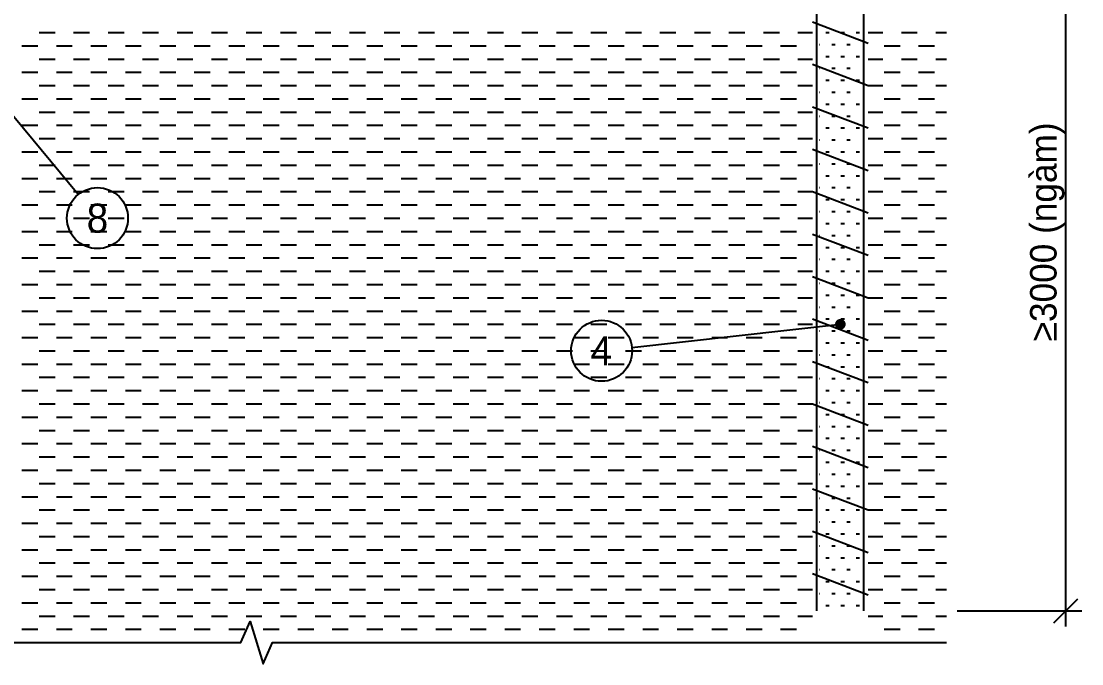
# Model space of a CAD drawing. Extents: x 0 to 45000, y 0 to 7425.
# Drawn here: x 5556 to 7555, y 1960 to 3171 of the extents above; entities that cross this region are included whole.
import ezdxf

# ---------------------------------------------------------------- set-up
doc = ezdxf.new("R2010")
doc.units = 0
doc.header["$LTSCALE"] = 25
for name, color, linetype in [('BT_N', 7, 'CONTINUOUS'), ('DIM', 8, 'CONTINUOUS'), ('HATCH_BUN', 32, 'CONTINUOUS'), ('TEXT', 7, 'CONTINUOUS'), ('THEPHINH', 5, 'CONTINUOUS'), ('VUA', 8, 'CONTINUOUS')]:
    doc.layers.add(name, color=color, linetype=linetype)
doc.styles.add('VN', font='arial.ttf', dxfattribs={"width": 0.95})

msp = doc.modelspace()

# ---------------------------------------------------------------- linework, layer by layer
at = {"layer": 'BT_N'}
msp.add_lwpolyline([(4700, 2000), (5970, 2000), (5987.5, 2040), (6012.5, 1960), (6030, 2000), (7300, 2000)], dxfattribs=at)
at = {"layer": 'DIM'}
for p, q in [((5663.4, 2844.3), (4915, 3750)), ((7525, 2030), (7525, 3530)), ((6707.1, 2556.3), (7100, 2600)), ((7502.5, 2037.5), (7547.5, 2082.5)), ((7320, 2060), (7555, 2060))]:
    msp.add_line(p, q, dxfattribs=at)
at = {"layer": 'DIM', "const_width": 10}
msp.add_lwpolyline([(7105, 2600, 1), (7095, 2600, 1)], format="xyb", close=True, dxfattribs=at)
at = {"layer": 'HATCH_BUN'}
for p, q in [((5590, 3150), (5620, 3150)), ((5655, 3150), (5685, 3150)), ((5720, 3150), (5750, 3150)), ((5785, 3150), (5815, 3150)), ((5850, 3150), (5880, 3150)), ((5915, 3150), (5945, 3150)), ((5980, 3150), (6010, 3150)), ((6045, 3150), (6075, 3150)), ((6110, 3150), (6140, 3150)), ((6175, 3150), (6205, 3150)), ((6240, 3150), (6270, 3150)), ((6305, 3150), (6335, 3150)), ((6370, 3150), (6400, 3150)), ((6435, 3150), (6465, 3150)), ((6500, 3150), (6530, 3150)), ((6565, 3150), (6595, 3150)), ((6630, 3150), (6660, 3150)), ((6695, 3150), (6725, 3150)), ((6760, 3150), (6790, 3150)), ((6825, 3150), (6855, 3150)), ((6890, 3150), (6920, 3150)), ((6955, 3150), (6985, 3150)), ((7020, 3150), (7047.5, 3150)), ((7152.5, 3150), (7180, 3150)), ((7215, 3150), (7245, 3150)), ((7280, 3150), (7300, 3150)), ((5557.5, 3125), (5587.5, 3125)), ((5622.5, 3125), (5652.5, 3125)), ((5687.5, 3125), (5717.5, 3125)), ((5752.5, 3125), (5782.5, 3125)), ((5817.5, 3125), (5847.5, 3125)), ((5882.5, 3125), (5912.5, 3125)), ((5947.5, 3125), (5977.5, 3125)), ((6012.5, 3125), (6042.5, 3125)), ((6077.5, 3125), (6107.5, 3125)), ((6142.5, 3125), (6172.5, 3125)), ((6207.5, 3125), (6237.5, 3125)), ((6272.5, 3125), (6302.5, 3125)), ((6337.5, 3125), (6367.5, 3125)), ((6402.5, 3125), (6432.5, 3125)), ((6467.5, 3125), (6497.5, 3125)), ((6532.5, 3125), (6562.5, 3125)), ((6597.5, 3125), (6627.5, 3125)), ((6662.5, 3125), (6692.5, 3125)), ((6727.5, 3125), (6757.5, 3125)), ((6792.5, 3125), (6822.5, 3125)), ((6857.5, 3125), (6887.5, 3125)), ((6922.5, 3125), (6952.5, 3125)), ((6987.5, 3125), (7017.5, 3125)), ((7182.5, 3125), (7212.5, 3125)), ((7247.5, 3125), (7277.5, 3125)), ((5590, 3100), (5620, 3100)), ((5655, 3100), (5685, 3100)), ((5720, 3100), (5750, 3100)), ((5785, 3100), (5815, 3100)), ((5850, 3100), (5880, 3100)), ((5915, 3100), (5945, 3100)), ((5980, 3100), (6010, 3100)), ((6045, 3100), (6075, 3100)), ((6110, 3100), (6140, 3100)), ((6175, 3100), (6205, 3100)), ((6240, 3100), (6270, 3100)), ((6305, 3100), (6335, 3100)), ((6370, 3100), (6400, 3100)), ((6435, 3100), (6465, 3100)), ((6500, 3100), (6530, 3100)), ((6565, 3100), (6595, 3100)), ((6630, 3100), (6660, 3100)), ((6695, 3100), (6725, 3100)), ((6760, 3100), (6790, 3100)), ((6825, 3100), (6855, 3100)), ((6890, 3100), (6920, 3100)), ((6955, 3100), (6985, 3100)), ((7020, 3100), (7047.5, 3100)), ((7152.5, 3100), (7180, 3100)), ((7215, 3100), (7245, 3100)), ((7280, 3100), (7300, 3100)), ((5557.5, 3075), (5587.5, 3075)), ((5622.5, 3075), (5652.5, 3075)), ((5687.5, 3075), (5717.5, 3075)), ((5752.5, 3075), (5782.5, 3075)), ((5817.5, 3075), (5847.5, 3075)), ((5882.5, 3075), (5912.5, 3075)), ((5947.5, 3075), (5977.5, 3075)), ((6012.5, 3075), (6042.5, 3075)), ((6077.5, 3075), (6107.5, 3075)), ((6142.5, 3075), (6172.5, 3075)), ((6207.5, 3075), (6237.5, 3075)), ((6272.5, 3075), (6302.5, 3075)), ((6337.5, 3075), (6367.5, 3075)), ((6402.5, 3075), (6432.5, 3075)), ((6467.5, 3075), (6497.5, 3075)), ((6532.5, 3075), (6562.5, 3075)), ((6597.5, 3075), (6627.5, 3075)), ((6662.5, 3075), (6692.5, 3075)), ((6727.5, 3075), (6757.5, 3075)), ((6792.5, 3075), (6822.5, 3075)), ((6857.5, 3075), (6887.5, 3075)), ((6922.5, 3075), (6952.5, 3075)), ((6987.5, 3075), (7017.5, 3075)), ((7182.5, 3075), (7212.5, 3075)), ((7247.5, 3075), (7277.5, 3075)), ((5590, 3050), (5620, 3050)), ((5655, 3050), (5685, 3050)), ((5720, 3050), (5750, 3050)), ((5785, 3050), (5815, 3050)), ((5850, 3050), (5880, 3050)), ((5915, 3050), (5945, 3050)), ((5980, 3050), (6010, 3050)), ((6045, 3050), (6075, 3050)), ((6110, 3050), (6140, 3050)), ((6175, 3050), (6205, 3050)), ((6240, 3050), (6270, 3050)), ((6305, 3050), (6335, 3050)), ((6370, 3050), (6400, 3050)), ((6435, 3050), (6465, 3050)), ((6500, 3050), (6530, 3050)), ((6565, 3050), (6595, 3050)), ((6630, 3050), (6660, 3050)), ((6695, 3050), (6725, 3050)), ((6760, 3050), (6790, 3050)), ((6825, 3050), (6855, 3050)), ((6890, 3050), (6920, 3050)), ((6955, 3050), (6985, 3050)), ((7020, 3050), (7047.5, 3050)), ((7152.5, 3050), (7180, 3050)), ((7215, 3050), (7245, 3050)), ((7280, 3050), (7300, 3050)), ((5557.5, 3025), (5587.5, 3025)), ((5622.5, 3025), (5652.5, 3025)), ((5687.5, 3025), (5717.5, 3025)), ((5752.5, 3025), (5782.5, 3025)), ((5817.5, 3025), (5847.5, 3025)), ((5882.5, 3025), (5912.5, 3025)), ((5947.5, 3025), (5977.5, 3025)), ((6012.5, 3025), (6042.5, 3025)), ((6077.5, 3025), (6107.5, 3025)), ((6142.5, 3025), (6172.5, 3025)), ((6207.5, 3025), (6237.5, 3025)), ((6272.5, 3025), (6302.5, 3025)), ((6337.5, 3025), (6367.5, 3025)), ((6402.5, 3025), (6432.5, 3025)), ((6467.5, 3025), (6497.5, 3025)), ((6532.5, 3025), (6562.5, 3025)), ((6597.5, 3025), (6627.5, 3025)), ((6662.5, 3025), (6692.5, 3025)), ((6727.5, 3025), (6757.5, 3025)), ((6792.5, 3025), (6822.5, 3025)), ((6857.5, 3025), (6887.5, 3025)), ((6922.5, 3025), (6952.5, 3025)), ((6987.5, 3025), (7017.5, 3025)), ((7182.5, 3025), (7212.5, 3025)), ((7247.5, 3025), (7277.5, 3025)), ((5590, 3000), (5620, 3000)), ((5655, 3000), (5685, 3000)), ((5720, 3000), (5750, 3000)), ((5785, 3000), (5815, 3000)), ((5850, 3000), (5880, 3000)), ((5915, 3000), (5945, 3000)), ((5980, 3000), (6010, 3000)), ((6045, 3000), (6075, 3000)), ((6110, 3000), (6140, 3000)), ((6175, 3000), (6205, 3000)), ((6240, 3000), (6270, 3000)), ((6305, 3000), (6335, 3000)), ((6370, 3000), (6400, 3000)), ((6435, 3000), (6465, 3000)), ((6500, 3000), (6530, 3000)), ((6565, 3000), (6595, 3000)), ((6630, 3000), (6660, 3000)), ((6695, 3000), (6725, 3000)), ((6760, 3000), (6790, 3000)), ((6825, 3000), (6855, 3000)), ((6890, 3000), (6920, 3000)), ((6955, 3000), (6985, 3000)), ((7020, 3000), (7047.5, 3000)), ((7152.5, 3000), (7180, 3000)), ((7215, 3000), (7245, 3000)), ((7280, 3000), (7300, 3000)), ((5557.5, 2975), (5587.5, 2975)), ((5622.5, 2975), (5652.5, 2975)), ((5687.5, 2975), (5717.5, 2975)), ((5752.5, 2975), (5782.5, 2975)), ((5817.5, 2975), (5847.5, 2975)), ((5882.5, 2975), (5912.5, 2975)), ((5947.5, 2975), (5977.5, 2975)), ((6012.5, 2975), (6042.5, 2975)), ((6077.5, 2975), (6107.5, 2975)), ((6142.5, 2975), (6172.5, 2975)), ((6207.5, 2975), (6237.5, 2975)), ((6272.5, 2975), (6302.5, 2975)), ((6337.5, 2975), (6367.5, 2975)), ((6402.5, 2975), (6432.5, 2975)), ((6467.5, 2975), (6497.5, 2975)), ((6532.5, 2975), (6562.5, 2975)), ((6597.5, 2975), (6627.5, 2975)), ((6662.5, 2975), (6692.5, 2975)), ((6727.5, 2975), (6757.5, 2975)), ((6792.5, 2975), (6822.5, 2975)), ((6857.5, 2975), (6887.5, 2975)), ((6922.5, 2975), (6952.5, 2975)), ((6987.5, 2975), (7017.5, 2975)), ((7182.5, 2975), (7212.5, 2975)), ((7247.5, 2975), (7277.5, 2975)), ((5590, 2950), (5620, 2950)), ((5655, 2950), (5685, 2950)), ((5720, 2950), (5750, 2950)), ((5785, 2950), (5815, 2950)), ((5850, 2950), (5880, 2950)), ((5915, 2950), (5945, 2950)), ((5980, 2950), (6010, 2950)), ((6045, 2950), (6075, 2950)), ((6110, 2950), (6140, 2950)), ((6175, 2950), (6205, 2950)), ((6240, 2950), (6270, 2950)), ((6305, 2950), (6335, 2950)), ((6370, 2950), (6400, 2950)), ((6435, 2950), (6465, 2950)), ((6500, 2950), (6530, 2950)), ((6565, 2950), (6595, 2950)), ((6630, 2950), (6660, 2950)), ((6695, 2950), (6725, 2950)), ((6760, 2950), (6790, 2950)), ((6825, 2950), (6855, 2950)), ((6890, 2950), (6920, 2950)), ((6955, 2950), (6985, 2950)), ((7020, 2950), (7047.5, 2950)), ((7152.5, 2950), (7180, 2950)), ((7215, 2950), (7245, 2950)), ((7280, 2950), (7300, 2950)), ((5557.5, 2925), (5587.5, 2925)), ((5622.5, 2925), (5652.5, 2925)), ((5687.5, 2925), (5717.5, 2925)), ((5752.5, 2925), (5782.5, 2925)), ((5817.5, 2925), (5847.5, 2925)), ((5882.5, 2925), (5912.5, 2925)), ((5947.5, 2925), (5977.5, 2925)), ((6012.5, 2925), (6042.5, 2925)), ((6077.5, 2925), (6107.5, 2925)), ((6142.5, 2925), (6172.5, 2925)), ((6207.5, 2925), (6237.5, 2925)), ((6272.5, 2925), (6302.5, 2925)), ((6337.5, 2925), (6367.5, 2925)), ((6402.5, 2925), (6432.5, 2925)), ((6467.5, 2925), (6497.5, 2925)), ((6532.5, 2925), (6562.5, 2925)), ((6597.5, 2925), (6627.5, 2925)), ((6662.5, 2925), (6692.5, 2925)), ((6727.5, 2925), (6757.5, 2925)), ((6792.5, 2925), (6822.5, 2925)), ((6857.5, 2925), (6887.5, 2925)), ((6922.5, 2925), (6952.5, 2925)), ((6987.5, 2925), (7017.5, 2925)), ((7182.5, 2925), (7212.5, 2925)), ((7247.5, 2925), (7277.5, 2925)), ((5590, 2900), (5620, 2900)), ((5655, 2900), (5685, 2900)), ((5720, 2900), (5750, 2900)), ((5785, 2900), (5815, 2900)), ((5850, 2900), (5880, 2900)), ((5915, 2900), (5945, 2900)), ((5980, 2900), (6010, 2900)), ((6045, 2900), (6075, 2900)), ((6110, 2900), (6140, 2900)), ((6175, 2900), (6205, 2900)), ((6240, 2900), (6270, 2900)), ((6305, 2900), (6335, 2900)), ((6370, 2900), (6400, 2900)), ((6435, 2900), (6465, 2900)), ((6500, 2900), (6530, 2900)), ((6565, 2900), (6595, 2900)), ((6630, 2900), (6660, 2900)), ((6695, 2900), (6725, 2900)), ((6760, 2900), (6790, 2900)), ((6825, 2900), (6855, 2900)), ((6890, 2900), (6920, 2900)), ((6955, 2900), (6985, 2900)), ((7020, 2900), (7047.5, 2900)), ((7152.5, 2900), (7180, 2900)), ((7215, 2900), (7245, 2900)), ((7280, 2900), (7300, 2900)), ((5557.5, 2875), (5587.5, 2875)), ((5622.5, 2875), (5652.5, 2875)), ((5687.5, 2875), (5717.5, 2875)), ((5752.5, 2875), (5782.5, 2875)), ((5817.5, 2875), (5847.5, 2875)), ((5882.5, 2875), (5912.5, 2875)), ((5947.5, 2875), (5977.5, 2875)), ((6012.5, 2875), (6042.5, 2875)), ((6077.5, 2875), (6107.5, 2875)), ((6142.5, 2875), (6172.5, 2875)), ((6207.5, 2875), (6237.5, 2875)), ((6272.5, 2875), (6302.5, 2875)), ((6337.5, 2875), (6367.5, 2875)), ((6402.5, 2875), (6432.5, 2875)), ((6467.5, 2875), (6497.5, 2875)), ((6532.5, 2875), (6562.5, 2875)), ((6597.5, 2875), (6627.5, 2875)), ((6662.5, 2875), (6692.5, 2875)), ((6727.5, 2875), (6757.5, 2875)), ((6792.5, 2875), (6822.5, 2875)), ((6857.5, 2875), (6887.5, 2875)), ((6922.5, 2875), (6952.5, 2875)), ((6987.5, 2875), (7017.5, 2875)), ((7182.5, 2875), (7212.5, 2875)), ((7247.5, 2875), (7277.5, 2875)), ((5590, 2850), (5620, 2850)), ((5655, 2850), (5685, 2850)), ((5720, 2850), (5750, 2850)), ((5785, 2850), (5815, 2850)), ((5850, 2850), (5880, 2850)), ((5915, 2850), (5945, 2850)), ((5980, 2850), (6010, 2850)), ((6045, 2850), (6075, 2850)), ((6110, 2850), (6140, 2850)), ((6175, 2850), (6205, 2850)), ((6240, 2850), (6270, 2850)), ((6305, 2850), (6335, 2850)), ((6370, 2850), (6400, 2850)), ((6435, 2850), (6465, 2850)), ((6500, 2850), (6530, 2850)), ((6565, 2850), (6595, 2850)), ((6630, 2850), (6660, 2850)), ((6695, 2850), (6725, 2850)), ((6760, 2850), (6790, 2850)), ((6825, 2850), (6855, 2850)), ((6890, 2850), (6920, 2850)), ((6955, 2850), (6985, 2850)), ((7020, 2850), (7047.5, 2850)), ((7152.5, 2850), (7180, 2850)), ((7215, 2850), (7245, 2850)), ((7280, 2850), (7300, 2850)), ((5557.5, 2825), (5587.5, 2825)), ((5622.5, 2825), (5652.5, 2825)), ((5687.5, 2825), (5717.5, 2825)), ((5752.5, 2825), (5782.5, 2825)), ((5817.5, 2825), (5847.5, 2825)), ((5882.5, 2825), (5912.5, 2825)), ((5947.5, 2825), (5977.5, 2825)), ((6012.5, 2825), (6042.5, 2825)), ((6077.5, 2825), (6107.5, 2825)), ((6142.5, 2825), (6172.5, 2825)), ((6207.5, 2825), (6237.5, 2825)), ((6272.5, 2825), (6302.5, 2825)), ((6337.5, 2825), (6367.5, 2825)), ((6402.5, 2825), (6432.5, 2825)), ((6467.5, 2825), (6497.5, 2825)), ((6532.5, 2825), (6562.5, 2825)), ((6597.5, 2825), (6627.5, 2825)), ((6662.5, 2825), (6692.5, 2825)), ((6727.5, 2825), (6757.5, 2825)), ((6792.5, 2825), (6822.5, 2825)), ((6857.5, 2825), (6887.5, 2825)), ((6922.5, 2825), (6952.5, 2825)), ((6987.5, 2825), (7017.5, 2825)), ((7182.5, 2825), (7212.5, 2825)), ((7247.5, 2825), (7277.5, 2825)), ((5590, 2800), (5620, 2800)), ((5655, 2800), (5685, 2800)), ((5720, 2800), (5750, 2800)), ((5785, 2800), (5815, 2800)), ((5850, 2800), (5880, 2800)), ((5915, 2800), (5945, 2800)), ((5980, 2800), (6010, 2800)), ((6045, 2800), (6075, 2800)), ((6110, 2800), (6140, 2800)), ((6175, 2800), (6205, 2800)), ((6240, 2800), (6270, 2800)), ((6305, 2800), (6335, 2800)), ((6370, 2800), (6400, 2800)), ((6435, 2800), (6465, 2800)), ((6500, 2800), (6530, 2800)), ((6565, 2800), (6595, 2800)), ((6630, 2800), (6660, 2800)), ((6695, 2800), (6725, 2800)), ((6760, 2800), (6790, 2800)), ((6825, 2800), (6855, 2800)), ((6890, 2800), (6920, 2800)), ((6955, 2800), (6985, 2800)), ((7020, 2800), (7047.5, 2800)), ((7152.5, 2800), (7180, 2800)), ((7215, 2800), (7245, 2800)), ((7280, 2800), (7300, 2800)), ((5557.5, 2775), (5587.5, 2775)), ((5622.5, 2775), (5652.5, 2775)), ((5687.5, 2775), (5717.5, 2775)), ((5752.5, 2775), (5782.5, 2775)), ((5817.5, 2775), (5847.5, 2775)), ((5882.5, 2775), (5912.5, 2775)), ((5947.5, 2775), (5977.5, 2775)), ((6012.5, 2775), (6042.5, 2775)), ((6077.5, 2775), (6107.5, 2775)), ((6142.5, 2775), (6172.5, 2775)), ((6207.5, 2775), (6237.5, 2775)), ((6272.5, 2775), (6302.5, 2775)), ((6337.5, 2775), (6367.5, 2775)), ((6402.5, 2775), (6432.5, 2775)), ((6467.5, 2775), (6497.5, 2775)), ((6532.5, 2775), (6562.5, 2775)), ((6597.5, 2775), (6627.5, 2775)), ((6662.5, 2775), (6692.5, 2775)), ((6727.5, 2775), (6757.5, 2775)), ((6792.5, 2775), (6822.5, 2775)), ((6857.5, 2775), (6887.5, 2775)), ((6922.5, 2775), (6952.5, 2775)), ((6987.5, 2775), (7017.5, 2775)), ((7182.5, 2775), (7212.5, 2775)), ((7247.5, 2775), (7277.5, 2775)), ((5590, 2750), (5620, 2750)), ((5655, 2750), (5685, 2750)), ((5720, 2750), (5750, 2750)), ((5785, 2750), (5815, 2750)), ((5850, 2750), (5880, 2750)), ((5915, 2750), (5945, 2750)), ((5980, 2750), (6010, 2750)), ((6045, 2750), (6075, 2750)), ((6110, 2750), (6140, 2750)), ((6175, 2750), (6205, 2750)), ((6240, 2750), (6270, 2750)), ((6305, 2750), (6335, 2750)), ((6370, 2750), (6400, 2750)), ((6435, 2750), (6465, 2750)), ((6500, 2750), (6530, 2750)), ((6565, 2750), (6595, 2750)), ((6630, 2750), (6660, 2750)), ((6695, 2750), (6725, 2750)), ((6760, 2750), (6790, 2750)), ((6825, 2750), (6855, 2750)), ((6890, 2750), (6920, 2750)), ((6955, 2750), (6985, 2750)), ((7020, 2750), (7047.5, 2750)), ((7152.5, 2750), (7180, 2750)), ((7215, 2750), (7245, 2750)), ((7280, 2750), (7300, 2750)), ((5557.5, 2725), (5587.5, 2725)), ((5622.5, 2725), (5652.5, 2725)), ((5687.5, 2725), (5717.5, 2725)), ((5752.5, 2725), (5782.5, 2725)), ((5817.5, 2725), (5847.5, 2725)), ((5882.5, 2725), (5912.5, 2725)), ((5947.5, 2725), (5977.5, 2725)), ((6012.5, 2725), (6042.5, 2725)), ((6077.5, 2725), (6107.5, 2725)), ((6142.5, 2725), (6172.5, 2725)), ((6207.5, 2725), (6237.5, 2725)), ((6272.5, 2725), (6302.5, 2725)), ((6337.5, 2725), (6367.5, 2725)), ((6402.5, 2725), (6432.5, 2725)), ((6467.5, 2725), (6497.5, 2725)), ((6532.5, 2725), (6562.5, 2725)), ((6597.5, 2725), (6627.5, 2725)), ((6662.5, 2725), (6692.5, 2725)), ((6727.5, 2725), (6757.5, 2725)), ((6792.5, 2725), (6822.5, 2725)), ((6857.5, 2725), (6887.5, 2725)), ((6922.5, 2725), (6952.5, 2725)), ((6987.5, 2725), (7017.5, 2725)), ((7182.5, 2725), (7212.5, 2725)), ((7247.5, 2725), (7277.5, 2725)), ((5590, 2700), (5620, 2700)), ((5655, 2700), (5685, 2700)), ((5720, 2700), (5750, 2700)), ((5785, 2700), (5815, 2700)), ((5850, 2700), (5880, 2700)), ((5915, 2700), (5945, 2700)), ((5980, 2700), (6010, 2700)), ((6045, 2700), (6075, 2700)), ((6110, 2700), (6140, 2700)), ((6175, 2700), (6205, 2700)), ((6240, 2700), (6270, 2700)), ((6305, 2700), (6335, 2700)), ((6370, 2700), (6400, 2700)), ((6435, 2700), (6465, 2700)), ((6500, 2700), (6530, 2700)), ((6565, 2700), (6595, 2700)), ((6630, 2700), (6660, 2700)), ((6695, 2700), (6725, 2700)), ((6760, 2700), (6790, 2700)), ((6825, 2700), (6855, 2700)), ((6890, 2700), (6920, 2700)), ((6955, 2700), (6985, 2700)), ((7020, 2700), (7047.5, 2700)), ((7152.5, 2700), (7180, 2700)), ((7215, 2700), (7245, 2700)), ((7280, 2700), (7300, 2700)), ((5557.5, 2675), (5587.5, 2675)), ((5622.5, 2675), (5652.5, 2675)), ((5687.5, 2675), (5717.5, 2675)), ((5752.5, 2675), (5782.5, 2675)), ((5817.5, 2675), (5847.5, 2675)), ((5882.5, 2675), (5912.5, 2675)), ((5947.5, 2675), (5977.5, 2675)), ((6012.5, 2675), (6042.5, 2675)), ((6077.5, 2675), (6107.5, 2675)), ((6142.5, 2675), (6172.5, 2675)), ((6207.5, 2675), (6237.5, 2675)), ((6272.5, 2675), (6302.5, 2675)), ((6337.5, 2675), (6367.5, 2675)), ((6402.5, 2675), (6432.5, 2675)), ((6467.5, 2675), (6497.5, 2675)), ((6532.5, 2675), (6562.5, 2675)), ((6597.5, 2675), (6627.5, 2675)), ((6662.5, 2675), (6692.5, 2675)), ((6727.5, 2675), (6757.5, 2675)), ((6792.5, 2675), (6822.5, 2675)), ((6857.5, 2675), (6887.5, 2675)), ((6922.5, 2675), (6952.5, 2675)), ((6987.5, 2675), (7017.5, 2675)), ((7182.5, 2675), (7212.5, 2675)), ((7247.5, 2675), (7277.5, 2675)), ((5590, 2650), (5620, 2650)), ((5655, 2650), (5685, 2650)), ((5720, 2650), (5750, 2650)), ((5785, 2650), (5815, 2650)), ((5850, 2650), (5880, 2650)), ((5915, 2650), (5945, 2650)), ((5980, 2650), (6010, 2650)), ((6045, 2650), (6075, 2650)), ((6110, 2650), (6140, 2650)), ((6175, 2650), (6205, 2650)), ((6240, 2650), (6270, 2650)), ((6305, 2650), (6335, 2650)), ((6370, 2650), (6400, 2650)), ((6435, 2650), (6465, 2650)), ((6500, 2650), (6530, 2650)), ((6565, 2650), (6595, 2650)), ((6630, 2650), (6660, 2650)), ((6695, 2650), (6725, 2650)), ((6760, 2650), (6790, 2650)), ((6825, 2650), (6855, 2650)), ((6890, 2650), (6920, 2650)), ((6955, 2650), (6985, 2650)), ((7020, 2650), (7047.5, 2650)), ((7152.5, 2650), (7180, 2650)), ((7215, 2650), (7245, 2650)), ((7280, 2650), (7300, 2650)), ((5557.5, 2625), (5587.5, 2625)), ((5622.5, 2625), (5652.5, 2625)), ((5687.5, 2625), (5717.5, 2625)), ((5752.5, 2625), (5782.5, 2625)), ((5817.5, 2625), (5847.5, 2625)), ((5882.5, 2625), (5912.5, 2625)), ((5947.5, 2625), (5977.5, 2625)), ((6012.5, 2625), (6042.5, 2625)), ((6077.5, 2625), (6107.5, 2625)), ((6142.5, 2625), (6172.5, 2625)), ((6207.5, 2625), (6237.5, 2625)), ((6272.5, 2625), (6302.5, 2625)), ((6337.5, 2625), (6367.5, 2625)), ((6402.5, 2625), (6432.5, 2625)), ((6467.5, 2625), (6497.5, 2625)), ((6532.5, 2625), (6562.5, 2625)), ((6597.5, 2625), (6627.5, 2625)), ((6662.5, 2625), (6692.5, 2625)), ((6727.5, 2625), (6757.5, 2625)), ((6792.5, 2625), (6822.5, 2625)), ((6857.5, 2625), (6887.5, 2625)), ((6922.5, 2625), (6952.5, 2625)), ((6987.5, 2625), (7017.5, 2625)), ((7182.5, 2625), (7212.5, 2625)), ((7247.5, 2625), (7277.5, 2625)), ((5590, 2600), (5620, 2600)), ((5655, 2600), (5685, 2600)), ((5720, 2600), (5750, 2600)), ((5785, 2600), (5815, 2600)), ((5850, 2600), (5880, 2600)), ((5915, 2600), (5945, 2600)), ((5980, 2600), (6010, 2600)), ((6045, 2600), (6075, 2600)), ((6110, 2600), (6140, 2600)), ((6175, 2600), (6205, 2600)), ((6240, 2600), (6270, 2600)), ((6305, 2600), (6335, 2600)), ((6370, 2600), (6400, 2600)), ((6435, 2600), (6465, 2600)), ((6500, 2600), (6530, 2600)), ((6565, 2600), (6595, 2600)), ((6630, 2600), (6660, 2600)), ((6695, 2600), (6725, 2600)), ((6760, 2600), (6790, 2600)), ((6825, 2600), (6855, 2600)), ((6890, 2600), (6920, 2600)), ((6955, 2600), (6985, 2600)), ((7020, 2600), (7047.5, 2600)), ((7152.5, 2600), (7180, 2600)), ((7215, 2600), (7245, 2600)), ((7280, 2600), (7300, 2600)), ((5557.5, 2575), (5587.5, 2575)), ((5622.5, 2575), (5652.5, 2575)), ((5687.5, 2575), (5717.5, 2575)), ((5752.5, 2575), (5782.5, 2575)), ((5817.5, 2575), (5847.5, 2575)), ((5882.5, 2575), (5912.5, 2575)), ((5947.5, 2575), (5977.5, 2575)), ((6012.5, 2575), (6042.5, 2575)), ((6077.5, 2575), (6107.5, 2575)), ((6142.5, 2575), (6172.5, 2575)), ((6207.5, 2575), (6237.5, 2575)), ((6272.5, 2575), (6302.5, 2575)), ((6337.5, 2575), (6367.5, 2575)), ((6402.5, 2575), (6432.5, 2575)), ((6467.5, 2575), (6497.5, 2575)), ((6532.5, 2575), (6562.5, 2575)), ((6597.5, 2575), (6627.5, 2575)), ((6662.5, 2575), (6692.5, 2575)), ((6727.5, 2575), (6757.5, 2575)), ((6792.5, 2575), (6822.5, 2575)), ((6857.5, 2575), (6887.5, 2575)), ((6922.5, 2575), (6952.5, 2575)), ((6987.5, 2575), (7017.5, 2575)), ((7182.5, 2575), (7212.5, 2575)), ((7247.5, 2575), (7277.5, 2575)), ((5590, 2550), (5620, 2550)), ((5655, 2550), (5685, 2550)), ((5720, 2550), (5750, 2550)), ((5785, 2550), (5815, 2550)), ((5850, 2550), (5880, 2550)), ((5915, 2550), (5945, 2550)), ((5980, 2550), (6010, 2550)), ((6045, 2550), (6075, 2550)), ((6110, 2550), (6140, 2550)), ((6175, 2550), (6205, 2550)), ((6240, 2550), (6270, 2550)), ((6305, 2550), (6335, 2550)), ((6370, 2550), (6400, 2550)), ((6435, 2550), (6465, 2550)), ((6500, 2550), (6530, 2550)), ((6565, 2550), (6595, 2550)), ((6630, 2550), (6660, 2550)), ((6695, 2550), (6725, 2550)), ((6760, 2550), (6790, 2550)), ((6825, 2550), (6855, 2550)), ((6890, 2550), (6920, 2550)), ((6955, 2550), (6985, 2550)), ((7020, 2550), (7047.5, 2550)), ((7152.5, 2550), (7180, 2550)), ((7215, 2550), (7245, 2550)), ((7280, 2550), (7300, 2550)), ((5557.5, 2525), (5587.5, 2525)), ((5622.5, 2525), (5652.5, 2525)), ((5687.5, 2525), (5717.5, 2525)), ((5752.5, 2525), (5782.5, 2525)), ((5817.5, 2525), (5847.5, 2525)), ((5882.5, 2525), (5912.5, 2525)), ((5947.5, 2525), (5977.5, 2525)), ((6012.5, 2525), (6042.5, 2525)), ((6077.5, 2525), (6107.5, 2525)), ((6142.5, 2525), (6172.5, 2525)), ((6207.5, 2525), (6237.5, 2525)), ((6272.5, 2525), (6302.5, 2525)), ((6337.5, 2525), (6367.5, 2525)), ((6402.5, 2525), (6432.5, 2525)), ((6467.5, 2525), (6497.5, 2525)), ((6532.5, 2525), (6562.5, 2525)), ((6597.5, 2525), (6627.5, 2525)), ((6662.5, 2525), (6692.5, 2525)), ((6727.5, 2525), (6757.5, 2525)), ((6792.5, 2525), (6822.5, 2525)), ((6857.5, 2525), (6887.5, 2525)), ((6922.5, 2525), (6952.5, 2525)), ((6987.5, 2525), (7017.5, 2525)), ((7182.5, 2525), (7212.5, 2525)), ((7247.5, 2525), (7277.5, 2525)), ((5590, 2500), (5620, 2500)), ((5655, 2500), (5685, 2500)), ((5720, 2500), (5750, 2500)), ((5785, 2500), (5815, 2500)), ((5850, 2500), (5880, 2500)), ((5915, 2500), (5945, 2500)), ((5980, 2500), (6010, 2500)), ((6045, 2500), (6075, 2500)), ((6110, 2500), (6140, 2500)), ((6175, 2500), (6205, 2500)), ((6240, 2500), (6270, 2500)), ((6305, 2500), (6335, 2500)), ((6370, 2500), (6400, 2500)), ((6435, 2500), (6465, 2500)), ((6500, 2500), (6530, 2500)), ((6565, 2500), (6595, 2500)), ((6630, 2500), (6660, 2500)), ((6695, 2500), (6725, 2500)), ((6760, 2500), (6790, 2500)), ((6825, 2500), (6855, 2500)), ((6890, 2500), (6920, 2500)), ((6955, 2500), (6985, 2500)), ((7020, 2500), (7047.5, 2500)), ((7152.5, 2500), (7180, 2500)), ((7215, 2500), (7245, 2500)), ((7280, 2500), (7300, 2500)), ((5557.5, 2475), (5587.5, 2475)), ((5622.5, 2475), (5652.5, 2475)), ((5687.5, 2475), (5717.5, 2475)), ((5752.5, 2475), (5782.5, 2475)), ((5817.5, 2475), (5847.5, 2475)), ((5882.5, 2475), (5912.5, 2475)), ((5947.5, 2475), (5977.5, 2475)), ((6012.5, 2475), (6042.5, 2475)), ((6077.5, 2475), (6107.5, 2475)), ((6142.5, 2475), (6172.5, 2475)), ((6207.5, 2475), (6237.5, 2475)), ((6272.5, 2475), (6302.5, 2475)), ((6337.5, 2475), (6367.5, 2475)), ((6402.5, 2475), (6432.5, 2475)), ((6467.5, 2475), (6497.5, 2475)), ((6532.5, 2475), (6562.5, 2475)), ((6597.5, 2475), (6627.5, 2475)), ((6662.5, 2475), (6692.5, 2475)), ((6727.5, 2475), (6757.5, 2475)), ((6792.5, 2475), (6822.5, 2475)), ((6857.5, 2475), (6887.5, 2475)), ((6922.5, 2475), (6952.5, 2475)), ((6987.5, 2475), (7017.5, 2475)), ((7182.5, 2475), (7212.5, 2475)), ((7247.5, 2475), (7277.5, 2475)), ((5590, 2450), (5620, 2450)), ((5655, 2450), (5685, 2450)), ((5720, 2450), (5750, 2450)), ((5785, 2450), (5815, 2450)), ((5850, 2450), (5880, 2450)), ((5915, 2450), (5945, 2450)), ((5980, 2450), (6010, 2450)), ((6045, 2450), (6075, 2450)), ((6110, 2450), (6140, 2450)), ((6175, 2450), (6205, 2450)), ((6240, 2450), (6270, 2450)), ((6305, 2450), (6335, 2450)), ((6370, 2450), (6400, 2450)), ((6435, 2450), (6465, 2450)), ((6500, 2450), (6530, 2450)), ((6565, 2450), (6595, 2450)), ((6630, 2450), (6660, 2450)), ((6695, 2450), (6725, 2450)), ((6760, 2450), (6790, 2450)), ((6825, 2450), (6855, 2450)), ((6890, 2450), (6920, 2450)), ((6955, 2450), (6985, 2450)), ((7020, 2450), (7047.5, 2450)), ((7152.5, 2450), (7180, 2450)), ((7215, 2450), (7245, 2450)), ((7280, 2450), (7300, 2450)), ((5557.5, 2425), (5587.5, 2425)), ((5622.5, 2425), (5652.5, 2425)), ((5687.5, 2425), (5717.5, 2425)), ((5752.5, 2425), (5782.5, 2425)), ((5817.5, 2425), (5847.5, 2425)), ((5882.5, 2425), (5912.5, 2425)), ((5947.5, 2425), (5977.5, 2425)), ((6012.5, 2425), (6042.5, 2425)), ((6077.5, 2425), (6107.5, 2425)), ((6142.5, 2425), (6172.5, 2425)), ((6207.5, 2425), (6237.5, 2425)), ((6272.5, 2425), (6302.5, 2425)), ((6337.5, 2425), (6367.5, 2425)), ((6402.5, 2425), (6432.5, 2425)), ((6467.5, 2425), (6497.5, 2425)), ((6532.5, 2425), (6562.5, 2425)), ((6597.5, 2425), (6627.5, 2425)), ((6662.5, 2425), (6692.5, 2425)), ((6727.5, 2425), (6757.5, 2425)), ((6792.5, 2425), (6822.5, 2425)), ((6857.5, 2425), (6887.5, 2425)), ((6922.5, 2425), (6952.5, 2425)), ((6987.5, 2425), (7017.5, 2425)), ((7182.5, 2425), (7212.5, 2425)), ((7247.5, 2425), (7277.5, 2425)), ((5590, 2400), (5620, 2400)), ((5655, 2400), (5685, 2400)), ((5720, 2400), (5750, 2400)), ((5785, 2400), (5815, 2400)), ((5850, 2400), (5880, 2400)), ((5915, 2400), (5945, 2400)), ((5980, 2400), (6010, 2400)), ((6045, 2400), (6075, 2400)), ((6110, 2400), (6140, 2400)), ((6175, 2400), (6205, 2400)), ((6240, 2400), (6270, 2400)), ((6305, 2400), (6335, 2400)), ((6370, 2400), (6400, 2400)), ((6435, 2400), (6465, 2400)), ((6500, 2400), (6530, 2400)), ((6565, 2400), (6595, 2400)), ((6630, 2400), (6660, 2400)), ((6695, 2400), (6725, 2400)), ((6760, 2400), (6790, 2400)), ((6825, 2400), (6855, 2400)), ((6890, 2400), (6920, 2400)), ((6955, 2400), (6985, 2400)), ((7020, 2400), (7047.5, 2400)), ((7152.5, 2400), (7180, 2400)), ((7215, 2400), (7245, 2400)), ((7280, 2400), (7300, 2400)), ((5557.5, 2375), (5587.5, 2375)), ((5622.5, 2375), (5652.5, 2375)), ((5687.5, 2375), (5717.5, 2375)), ((5752.5, 2375), (5782.5, 2375)), ((5817.5, 2375), (5847.5, 2375)), ((5882.5, 2375), (5912.5, 2375)), ((5947.5, 2375), (5977.5, 2375)), ((6012.5, 2375), (6042.5, 2375)), ((6077.5, 2375), (6107.5, 2375)), ((6142.5, 2375), (6172.5, 2375)), ((6207.5, 2375), (6237.5, 2375)), ((6272.5, 2375), (6302.5, 2375)), ((6337.5, 2375), (6367.5, 2375)), ((6402.5, 2375), (6432.5, 2375)), ((6467.5, 2375), (6497.5, 2375)), ((6532.5, 2375), (6562.5, 2375)), ((6597.5, 2375), (6627.5, 2375)), ((6662.5, 2375), (6692.5, 2375)), ((6727.5, 2375), (6757.5, 2375)), ((6792.5, 2375), (6822.5, 2375)), ((6857.5, 2375), (6887.5, 2375)), ((6922.5, 2375), (6952.5, 2375)), ((6987.5, 2375), (7017.5, 2375)), ((7182.5, 2375), (7212.5, 2375)), ((7247.5, 2375), (7277.5, 2375)), ((5590, 2350), (5620, 2350)), ((5655, 2350), (5685, 2350)), ((5720, 2350), (5750, 2350)), ((5785, 2350), (5815, 2350)), ((5850, 2350), (5880, 2350)), ((5915, 2350), (5945, 2350)), ((5980, 2350), (6010, 2350)), ((6045, 2350), (6075, 2350)), ((6110, 2350), (6140, 2350)), ((6175, 2350), (6205, 2350)), ((6240, 2350), (6270, 2350)), ((6305, 2350), (6335, 2350)), ((6370, 2350), (6400, 2350)), ((6435, 2350), (6465, 2350)), ((6500, 2350), (6530, 2350)), ((6565, 2350), (6595, 2350)), ((6630, 2350), (6660, 2350)), ((6695, 2350), (6725, 2350)), ((6760, 2350), (6790, 2350)), ((6825, 2350), (6855, 2350)), ((6890, 2350), (6920, 2350)), ((6955, 2350), (6985, 2350)), ((7020, 2350), (7047.5, 2350)), ((7152.5, 2350), (7180, 2350)), ((7215, 2350), (7245, 2350)), ((7280, 2350), (7300, 2350)), ((5557.5, 2325), (5587.5, 2325)), ((5622.5, 2325), (5652.5, 2325)), ((5687.5, 2325), (5717.5, 2325)), ((5752.5, 2325), (5782.5, 2325)), ((5817.5, 2325), (5847.5, 2325)), ((5882.5, 2325), (5912.5, 2325)), ((5947.5, 2325), (5977.5, 2325)), ((6012.5, 2325), (6042.5, 2325)), ((6077.5, 2325), (6107.5, 2325)), ((6142.5, 2325), (6172.5, 2325)), ((6207.5, 2325), (6237.5, 2325)), ((6272.5, 2325), (6302.5, 2325)), ((6337.5, 2325), (6367.5, 2325)), ((6402.5, 2325), (6432.5, 2325)), ((6467.5, 2325), (6497.5, 2325)), ((6532.5, 2325), (6562.5, 2325)), ((6597.5, 2325), (6627.5, 2325)), ((6662.5, 2325), (6692.5, 2325)), ((6727.5, 2325), (6757.5, 2325)), ((6792.5, 2325), (6822.5, 2325)), ((6857.5, 2325), (6887.5, 2325)), ((6922.5, 2325), (6952.5, 2325)), ((6987.5, 2325), (7017.5, 2325)), ((7182.5, 2325), (7212.5, 2325)), ((7247.5, 2325), (7277.5, 2325)), ((5590, 2300), (5620, 2300)), ((5655, 2300), (5685, 2300)), ((5720, 2300), (5750, 2300)), ((5785, 2300), (5815, 2300)), ((5850, 2300), (5880, 2300)), ((5915, 2300), (5945, 2300)), ((5980, 2300), (6010, 2300)), ((6045, 2300), (6075, 2300)), ((6110, 2300), (6140, 2300)), ((6175, 2300), (6205, 2300)), ((6240, 2300), (6270, 2300)), ((6305, 2300), (6335, 2300)), ((6370, 2300), (6400, 2300)), ((6435, 2300), (6465, 2300)), ((6500, 2300), (6530, 2300)), ((6565, 2300), (6595, 2300)), ((6630, 2300), (6660, 2300)), ((6695, 2300), (6725, 2300)), ((6760, 2300), (6790, 2300)), ((6825, 2300), (6855, 2300)), ((6890, 2300), (6920, 2300)), ((6955, 2300), (6985, 2300)), ((7020, 2300), (7047.5, 2300)), ((7152.5, 2300), (7180, 2300)), ((7215, 2300), (7245, 2300)), ((7280, 2300), (7300, 2300)), ((5557.5, 2275), (5587.5, 2275)), ((5622.5, 2275), (5652.5, 2275)), ((5687.5, 2275), (5717.5, 2275)), ((5752.5, 2275), (5782.5, 2275)), ((5817.5, 2275), (5847.5, 2275)), ((5882.5, 2275), (5912.5, 2275)), ((5947.5, 2275), (5977.5, 2275)), ((6012.5, 2275), (6042.5, 2275)), ((6077.5, 2275), (6107.5, 2275)), ((6142.5, 2275), (6172.5, 2275)), ((6207.5, 2275), (6237.5, 2275)), ((6272.5, 2275), (6302.5, 2275)), ((6337.5, 2275), (6367.5, 2275)), ((6402.5, 2275), (6432.5, 2275)), ((6467.5, 2275), (6497.5, 2275)), ((6532.5, 2275), (6562.5, 2275)), ((6597.5, 2275), (6627.5, 2275)), ((6662.5, 2275), (6692.5, 2275)), ((6727.5, 2275), (6757.5, 2275)), ((6792.5, 2275), (6822.5, 2275)), ((6857.5, 2275), (6887.5, 2275)), ((6922.5, 2275), (6952.5, 2275)), ((6987.5, 2275), (7017.5, 2275)), ((7182.5, 2275), (7212.5, 2275)), ((7247.5, 2275), (7277.5, 2275)), ((5590, 2250), (5620, 2250)), ((5655, 2250), (5685, 2250)), ((5720, 2250), (5750, 2250)), ((5785, 2250), (5815, 2250)), ((5850, 2250), (5880, 2250)), ((5915, 2250), (5945, 2250)), ((5980, 2250), (6010, 2250)), ((6045, 2250), (6075, 2250)), ((6110, 2250), (6140, 2250)), ((6175, 2250), (6205, 2250)), ((6240, 2250), (6270, 2250)), ((6305, 2250), (6335, 2250)), ((6370, 2250), (6400, 2250)), ((6435, 2250), (6465, 2250)), ((6500, 2250), (6530, 2250)), ((6565, 2250), (6595, 2250)), ((6630, 2250), (6660, 2250)), ((6695, 2250), (6725, 2250)), ((6760, 2250), (6790, 2250)), ((6825, 2250), (6855, 2250)), ((6890, 2250), (6920, 2250)), ((6955, 2250), (6985, 2250)), ((7020, 2250), (7047.5, 2250)), ((7152.5, 2250), (7180, 2250)), ((7215, 2250), (7245, 2250)), ((7280, 2250), (7300, 2250)), ((5557.5, 2225), (5587.5, 2225)), ((5622.5, 2225), (5652.5, 2225)), ((5687.5, 2225), (5717.5, 2225)), ((5752.5, 2225), (5782.5, 2225)), ((5817.5, 2225), (5847.5, 2225)), ((5882.5, 2225), (5912.5, 2225)), ((5947.5, 2225), (5977.5, 2225)), ((6012.5, 2225), (6042.5, 2225)), ((6077.5, 2225), (6107.5, 2225)), ((6142.5, 2225), (6172.5, 2225)), ((6207.5, 2225), (6237.5, 2225)), ((6272.5, 2225), (6302.5, 2225)), ((6337.5, 2225), (6367.5, 2225)), ((6402.5, 2225), (6432.5, 2225)), ((6467.5, 2225), (6497.5, 2225)), ((6532.5, 2225), (6562.5, 2225)), ((6597.5, 2225), (6627.5, 2225)), ((6662.5, 2225), (6692.5, 2225)), ((6727.5, 2225), (6757.5, 2225)), ((6792.5, 2225), (6822.5, 2225)), ((6857.5, 2225), (6887.5, 2225)), ((6922.5, 2225), (6952.5, 2225)), ((6987.5, 2225), (7017.5, 2225)), ((7182.5, 2225), (7212.5, 2225)), ((7247.5, 2225), (7277.5, 2225)), ((5590, 2200), (5620, 2200)), ((5655, 2200), (5685, 2200)), ((5720, 2200), (5750, 2200)), ((5785, 2200), (5815, 2200)), ((5850, 2200), (5880, 2200)), ((5915, 2200), (5945, 2200)), ((5980, 2200), (6010, 2200)), ((6045, 2200), (6075, 2200)), ((6110, 2200), (6140, 2200)), ((6175, 2200), (6205, 2200)), ((6240, 2200), (6270, 2200)), ((6305, 2200), (6335, 2200)), ((6370, 2200), (6400, 2200)), ((6435, 2200), (6465, 2200)), ((6500, 2200), (6530, 2200)), ((6565, 2200), (6595, 2200)), ((6630, 2200), (6660, 2200)), ((6695, 2200), (6725, 2200)), ((6760, 2200), (6790, 2200)), ((6825, 2200), (6855, 2200)), ((6890, 2200), (6920, 2200)), ((6955, 2200), (6985, 2200)), ((7020, 2200), (7047.5, 2200)), ((7152.5, 2200), (7180, 2200)), ((7215, 2200), (7245, 2200)), ((7280, 2200), (7300, 2200)), ((5557.5, 2175), (5587.5, 2175)), ((5622.5, 2175), (5652.5, 2175)), ((5687.5, 2175), (5717.5, 2175)), ((5752.5, 2175), (5782.5, 2175)), ((5817.5, 2175), (5847.5, 2175)), ((5882.5, 2175), (5912.5, 2175)), ((5947.5, 2175), (5977.5, 2175)), ((6012.5, 2175), (6042.5, 2175)), ((6077.5, 2175), (6107.5, 2175)), ((6142.5, 2175), (6172.5, 2175)), ((6207.5, 2175), (6237.5, 2175)), ((6272.5, 2175), (6302.5, 2175)), ((6337.5, 2175), (6367.5, 2175)), ((6402.5, 2175), (6432.5, 2175)), ((6467.5, 2175), (6497.5, 2175)), ((6532.5, 2175), (6562.5, 2175)), ((6597.5, 2175), (6627.5, 2175)), ((6662.5, 2175), (6692.5, 2175)), ((6727.5, 2175), (6757.5, 2175)), ((6792.5, 2175), (6822.5, 2175)), ((6857.5, 2175), (6887.5, 2175)), ((6922.5, 2175), (6952.5, 2175)), ((6987.5, 2175), (7017.5, 2175)), ((7182.5, 2175), (7212.5, 2175)), ((7247.5, 2175), (7277.5, 2175)), ((5590, 2150), (5620, 2150)), ((5655, 2150), (5685, 2150)), ((5720, 2150), (5750, 2150)), ((5785, 2150), (5815, 2150)), ((5850, 2150), (5880, 2150)), ((5915, 2150), (5945, 2150)), ((5980, 2150), (6010, 2150)), ((6045, 2150), (6075, 2150)), ((6110, 2150), (6140, 2150)), ((6175, 2150), (6205, 2150)), ((6240, 2150), (6270, 2150)), ((6305, 2150), (6335, 2150)), ((6370, 2150), (6400, 2150)), ((6435, 2150), (6465, 2150)), ((6500, 2150), (6530, 2150)), ((6565, 2150), (6595, 2150)), ((6630, 2150), (6660, 2150)), ((6695, 2150), (6725, 2150)), ((6760, 2150), (6790, 2150)), ((6825, 2150), (6855, 2150)), ((6890, 2150), (6920, 2150)), ((6955, 2150), (6985, 2150)), ((7020, 2150), (7047.5, 2150)), ((7152.5, 2150), (7180, 2150)), ((7215, 2150), (7245, 2150)), ((7280, 2150), (7300, 2150)), ((5557.5, 2125), (5587.5, 2125)), ((5622.5, 2125), (5652.5, 2125)), ((5687.5, 2125), (5717.5, 2125)), ((5752.5, 2125), (5782.5, 2125)), ((5817.5, 2125), (5847.5, 2125)), ((5882.5, 2125), (5912.5, 2125)), ((5947.5, 2125), (5977.5, 2125)), ((6012.5, 2125), (6042.5, 2125)), ((6077.5, 2125), (6107.5, 2125)), ((6142.5, 2125), (6172.5, 2125)), ((6207.5, 2125), (6237.5, 2125)), ((6272.5, 2125), (6302.5, 2125)), ((6337.5, 2125), (6367.5, 2125)), ((6402.5, 2125), (6432.5, 2125)), ((6467.5, 2125), (6497.5, 2125)), ((6532.5, 2125), (6562.5, 2125)), ((6597.5, 2125), (6627.5, 2125)), ((6662.5, 2125), (6692.5, 2125)), ((6727.5, 2125), (6757.5, 2125)), ((6792.5, 2125), (6822.5, 2125)), ((6857.5, 2125), (6887.5, 2125)), ((6922.5, 2125), (6952.5, 2125)), ((6987.5, 2125), (7017.5, 2125)), ((7182.5, 2125), (7212.5, 2125)), ((7247.5, 2125), (7277.5, 2125)), ((5590, 2100), (5620, 2100)), ((5655, 2100), (5685, 2100)), ((5720, 2100), (5750, 2100)), ((5785, 2100), (5815, 2100)), ((5850, 2100), (5880, 2100)), ((5915, 2100), (5945, 2100)), ((5980, 2100), (6010, 2100)), ((6045, 2100), (6075, 2100)), ((6110, 2100), (6140, 2100)), ((6175, 2100), (6205, 2100)), ((6240, 2100), (6270, 2100)), ((6305, 2100), (6335, 2100)), ((6370, 2100), (6400, 2100)), ((6435, 2100), (6465, 2100)), ((6500, 2100), (6530, 2100)), ((6565, 2100), (6595, 2100)), ((6630, 2100), (6660, 2100)), ((6695, 2100), (6725, 2100)), ((6760, 2100), (6790, 2100)), ((6825, 2100), (6855, 2100)), ((6890, 2100), (6920, 2100)), ((6955, 2100), (6985, 2100)), ((7020, 2100), (7047.5, 2100)), ((7152.5, 2100), (7180, 2100)), ((7215, 2100), (7245, 2100)), ((7280, 2100), (7300, 2100)), ((5557.5, 2075), (5587.5, 2075)), ((5622.5, 2075), (5652.5, 2075)), ((5687.5, 2075), (5717.5, 2075)), ((5752.5, 2075), (5782.5, 2075)), ((5817.5, 2075), (5847.5, 2075)), ((5882.5, 2075), (5912.5, 2075)), ((5947.5, 2075), (5977.5, 2075)), ((6012.5, 2075), (6042.5, 2075)), ((6077.5, 2075), (6107.5, 2075)), ((6142.5, 2075), (6172.5, 2075)), ((6207.5, 2075), (6237.5, 2075)), ((6272.5, 2075), (6302.5, 2075)), ((6337.5, 2075), (6367.5, 2075)), ((6402.5, 2075), (6432.5, 2075)), ((6467.5, 2075), (6497.5, 2075)), ((6532.5, 2075), (6562.5, 2075)), ((6597.5, 2075), (6627.5, 2075)), ((6662.5, 2075), (6692.5, 2075)), ((6727.5, 2075), (6757.5, 2075)), ((6792.5, 2075), (6822.5, 2075)), ((6857.5, 2075), (6887.5, 2075)), ((6922.5, 2075), (6952.5, 2075)), ((6987.5, 2075), (7017.5, 2075)), ((7182.5, 2075), (7212.5, 2075)), ((7247.5, 2075), (7277.5, 2075)), ((5590, 2050), (5620, 2050)), ((5655, 2050), (5685, 2050)), ((5720, 2050), (5750, 2050)), ((5785, 2050), (5815, 2050)), ((5850, 2050), (5880, 2050)), ((5915, 2050), (5945, 2050)), ((5980, 2050), (6010, 2050)), ((6045, 2050), (6075, 2050)), ((6110, 2050), (6140, 2050)), ((6175, 2050), (6205, 2050)), ((6240, 2050), (6270, 2050)), ((6305, 2050), (6335, 2050)), ((6370, 2050), (6400, 2050)), ((6435, 2050), (6465, 2050)), ((6500, 2050), (6530, 2050)), ((6565, 2050), (6595, 2050)), ((6630, 2050), (6660, 2050)), ((6695, 2050), (6725, 2050)), ((6760, 2050), (6790, 2050)), ((6825, 2050), (6855, 2050)), ((6890, 2050), (6920, 2050)), ((6955, 2050), (6985, 2050)), ((7020, 2050), (7047.5, 2050)), ((7152.5, 2050), (7180, 2050)), ((7215, 2050), (7245, 2050)), ((7280, 2050), (7300, 2050)), ((5557.5, 2025), (5587.5, 2025)), ((5622.5, 2025), (5652.5, 2025)), ((5687.5, 2025), (5717.5, 2025)), ((5752.5, 2025), (5782.5, 2025)), ((5817.5, 2025), (5847.5, 2025)), ((5882.5, 2025), (5912.5, 2025)), ((5947.5, 2025), (5977.5, 2025)), ((6012.5, 2025), (6042.5, 2025)), ((6077.5, 2025), (6107.5, 2025)), ((6142.5, 2025), (6172.5, 2025)), ((6207.5, 2025), (6237.5, 2025)), ((6272.5, 2025), (6302.5, 2025)), ((6337.5, 2025), (6367.5, 2025)), ((6402.5, 2025), (6432.5, 2025)), ((6467.5, 2025), (6497.5, 2025)), ((6532.5, 2025), (6562.5, 2025)), ((6597.5, 2025), (6627.5, 2025)), ((6662.5, 2025), (6692.5, 2025)), ((6727.5, 2025), (6757.5, 2025)), ((6792.5, 2025), (6822.5, 2025)), ((6857.5, 2025), (6887.5, 2025)), ((6922.5, 2025), (6952.5, 2025)), ((6987.5, 2025), (7017.5, 2025)), ((7182.5, 2025), (7212.5, 2025)), ((7247.5, 2025), (7277.5, 2025))]:
    msp.add_line(p, q, dxfattribs=at)
at = {"layer": 'TEXT'}
for centre in [(5700, 2800), (6650, 2550)]:
    msp.add_circle(centre, 57.5, dxfattribs=at)
at = {"layer": 'THEPHINH'}
for p, q in [((7055.5, 2060), (7055.5, 4100)), ((7144.5, 2060), (7144.5, 4100)), ((7047.5, 3170), (7152.5, 3130)), ((7047.5, 3090), (7152.5, 3050)), ((7047.5, 3010), (7152.5, 2970)), ((7047.5, 2930), (7152.5, 2890)), ((7047.5, 2850), (7152.5, 2810)), ((7047.5, 2770), (7152.5, 2730)), ((7047.5, 2690), (7152.5, 2650)), ((7047.5, 2610), (7152.5, 2570)), ((7047.5, 2530), (7152.5, 2490)), ((7047.5, 2450), (7152.5, 2410)), ((7047.5, 2370), (7152.5, 2330)), ((7047.5, 2290), (7152.5, 2250)), ((7047.5, 2210), (7152.5, 2170)), ((7047.5, 2130), (7152.5, 2090))]:
    msp.add_line(p, q, dxfattribs=at)
at = {"layer": 'VUA'}
for p, q in [((7072.5, 3150), (7078.7, 3150)), ((7101.2, 3150), (7107.5, 3150)), ((7130, 3150), (7136.2, 3150)), ((7060.5, 3127.5), (7061.2, 3127.5)), ((7083.7, 3127.5), (7090, 3127.5)), ((7112.5, 3127.5), (7118.7, 3127.5)), ((7072.5, 3105), (7078.7, 3105)), ((7101.2, 3105), (7107.5, 3105)), ((7130, 3105), (7136.2, 3105)), ((7060.5, 3082.5), (7061.2, 3082.5)), ((7083.7, 3082.5), (7090, 3082.5)), ((7112.5, 3082.5), (7118.7, 3082.5)), ((7072.5, 3060), (7078.7, 3060)), ((7101.2, 3060), (7107.5, 3060)), ((7130, 3060), (7136.2, 3060)), ((7060.5, 3037.5), (7061.2, 3037.5)), ((7083.7, 3037.5), (7090, 3037.5)), ((7112.5, 3037.5), (7118.7, 3037.5)), ((7072.5, 3015), (7078.7, 3015)), ((7101.2, 3015), (7107.5, 3015)), ((7130, 3015), (7136.2, 3015)), ((7060.5, 2992.5), (7061.2, 2992.5)), ((7083.7, 2992.5), (7090, 2992.5)), ((7112.5, 2992.5), (7118.7, 2992.5)), ((7072.5, 2970), (7078.7, 2970)), ((7101.2, 2970), (7107.5, 2970)), ((7130, 2970), (7136.2, 2970)), ((7060.5, 2947.5), (7061.2, 2947.5)), ((7083.7, 2947.5), (7090, 2947.5)), ((7112.5, 2947.5), (7118.7, 2947.5)), ((7072.5, 2925), (7078.7, 2925)), ((7101.2, 2925), (7107.5, 2925)), ((7130, 2925), (7136.2, 2925)), ((7060.5, 2902.5), (7061.2, 2902.5)), ((7083.7, 2902.5), (7090, 2902.5)), ((7112.5, 2902.5), (7118.7, 2902.5)), ((7072.5, 2880), (7078.7, 2880)), ((7101.2, 2880), (7107.5, 2880)), ((7130, 2880), (7136.2, 2880)), ((7060.5, 2857.5), (7061.2, 2857.5)), ((7083.7, 2857.5), (7090, 2857.5)), ((7112.5, 2857.5), (7118.7, 2857.5)), ((7072.5, 2835), (7078.7, 2835)), ((7101.2, 2835), (7107.5, 2835)), ((7130, 2835), (7136.2, 2835)), ((7060.5, 2812.5), (7061.2, 2812.5)), ((7083.7, 2812.5), (7090, 2812.5)), ((7112.5, 2812.5), (7118.7, 2812.5)), ((7072.5, 2790), (7078.7, 2790)), ((7101.2, 2790), (7107.5, 2790)), ((7130, 2790), (7136.2, 2790)), ((7060.5, 2767.5), (7061.2, 2767.5)), ((7083.7, 2767.5), (7090, 2767.5)), ((7112.5, 2767.5), (7118.7, 2767.5)), ((7072.5, 2745), (7078.7, 2745)), ((7101.2, 2745), (7107.5, 2745)), ((7130, 2745), (7136.2, 2745)), ((7060.5, 2722.5), (7061.2, 2722.5)), ((7083.7, 2722.5), (7090, 2722.5)), ((7112.5, 2722.5), (7118.7, 2722.5)), ((7072.5, 2700), (7078.7, 2700)), ((7101.2, 2700), (7107.5, 2700)), ((7130, 2700), (7136.2, 2700)), ((7060.5, 2677.5), (7061.2, 2677.5)), ((7083.7, 2677.5), (7090, 2677.5)), ((7112.5, 2677.5), (7118.7, 2677.5)), ((7072.5, 2655), (7078.7, 2655)), ((7101.2, 2655), (7107.5, 2655)), ((7130, 2655), (7136.2, 2655)), ((7060.5, 2632.5), (7061.2, 2632.5)), ((7083.7, 2632.5), (7090, 2632.5)), ((7112.5, 2632.5), (7118.7, 2632.5)), ((7072.5, 2610), (7078.7, 2610)), ((7101.2, 2610), (7107.5, 2610)), ((7130, 2610), (7136.2, 2610)), ((7060.5, 2587.5), (7061.2, 2587.5)), ((7083.7, 2587.5), (7090, 2587.5)), ((7112.5, 2587.5), (7118.7, 2587.5)), ((7072.5, 2565), (7078.7, 2565)), ((7101.2, 2565), (7107.5, 2565)), ((7130, 2565), (7136.2, 2565)), ((7060.5, 2542.5), (7061.2, 2542.5)), ((7083.7, 2542.5), (7090, 2542.5)), ((7112.5, 2542.5), (7118.7, 2542.5)), ((7072.5, 2520), (7078.7, 2520)), ((7101.2, 2520), (7107.5, 2520)), ((7130, 2520), (7136.2, 2520)), ((7060.5, 2497.5), (7061.2, 2497.5)), ((7083.7, 2497.5), (7090, 2497.5)), ((7112.5, 2497.5), (7118.7, 2497.5)), ((7072.5, 2475), (7078.7, 2475)), ((7101.2, 2475), (7107.5, 2475)), ((7130, 2475), (7136.2, 2475)), ((7060.5, 2452.5), (7061.2, 2452.5)), ((7083.7, 2452.5), (7090, 2452.5)), ((7112.5, 2452.5), (7118.7, 2452.5)), ((7072.5, 2430), (7078.7, 2430)), ((7101.2, 2430), (7107.5, 2430)), ((7130, 2430), (7136.2, 2430)), ((7060.5, 2407.5), (7061.2, 2407.5)), ((7083.7, 2407.5), (7090, 2407.5)), ((7112.5, 2407.5), (7118.7, 2407.5)), ((7072.5, 2385), (7078.7, 2385)), ((7101.2, 2385), (7107.5, 2385)), ((7130, 2385), (7136.2, 2385)), ((7060.5, 2362.5), (7061.2, 2362.5)), ((7083.7, 2362.5), (7090, 2362.5)), ((7112.5, 2362.5), (7118.7, 2362.5)), ((7072.5, 2340), (7078.7, 2340)), ((7101.2, 2340), (7107.5, 2340)), ((7130, 2340), (7136.2, 2340)), ((7060.5, 2317.5), (7061.2, 2317.5)), ((7083.7, 2317.5), (7090, 2317.5)), ((7112.5, 2317.5), (7118.7, 2317.5)), ((7072.5, 2295), (7078.7, 2295)), ((7101.2, 2295), (7107.5, 2295)), ((7130, 2295), (7136.2, 2295)), ((7060.5, 2272.5), (7061.2, 2272.5)), ((7083.7, 2272.5), (7090, 2272.5)), ((7112.5, 2272.5), (7118.7, 2272.5)), ((7072.5, 2250), (7078.7, 2250)), ((7101.2, 2250), (7107.5, 2250)), ((7130, 2250), (7136.2, 2250)), ((7060.5, 2227.5), (7061.2, 2227.5)), ((7083.7, 2227.5), (7090, 2227.5)), ((7112.5, 2227.5), (7118.7, 2227.5)), ((7072.5, 2205), (7078.7, 2205)), ((7101.2, 2205), (7107.5, 2205)), ((7130, 2205), (7136.2, 2205)), ((7060.5, 2182.5), (7061.2, 2182.5)), ((7083.7, 2182.5), (7090, 2182.5)), ((7112.5, 2182.5), (7118.7, 2182.5)), ((7072.5, 2160), (7078.7, 2160)), ((7101.2, 2160), (7107.5, 2160)), ((7130, 2160), (7136.2, 2160)), ((7060.5, 2137.5), (7061.2, 2137.5)), ((7083.7, 2137.5), (7090, 2137.5)), ((7112.5, 2137.5), (7118.7, 2137.5)), ((7072.5, 2115), (7078.7, 2115)), ((7101.2, 2115), (7107.5, 2115)), ((7130, 2115), (7136.2, 2115)), ((7060.5, 2092.5), (7061.2, 2092.5)), ((7083.7, 2092.5), (7090, 2092.5)), ((7112.5, 2092.5), (7118.7, 2092.5)), ((7072.5, 2070), (7078.7, 2070)), ((7101.2, 2070), (7107.5, 2070)), ((7130, 2070), (7136.2, 2070))]:
    msp.add_line(p, q, dxfattribs=at)

# ---------------------------------------------------------------- texts
at = {"layer": 'TEXT', "style": 'VN', "width": 0.95}
msp.add_text('≥3000 (ngàm)', height=50, rotation=90, dxfattribs=at).set_placement((7507.5, 2567.8))
for s, p in [('8', (5679.6, 2772.5)), ('4', (6629.1, 2522.5))]:
    msp.add_text(s, height=55, dxfattribs=at).set_placement(p)

doc.saveas('drawing.dxf')
